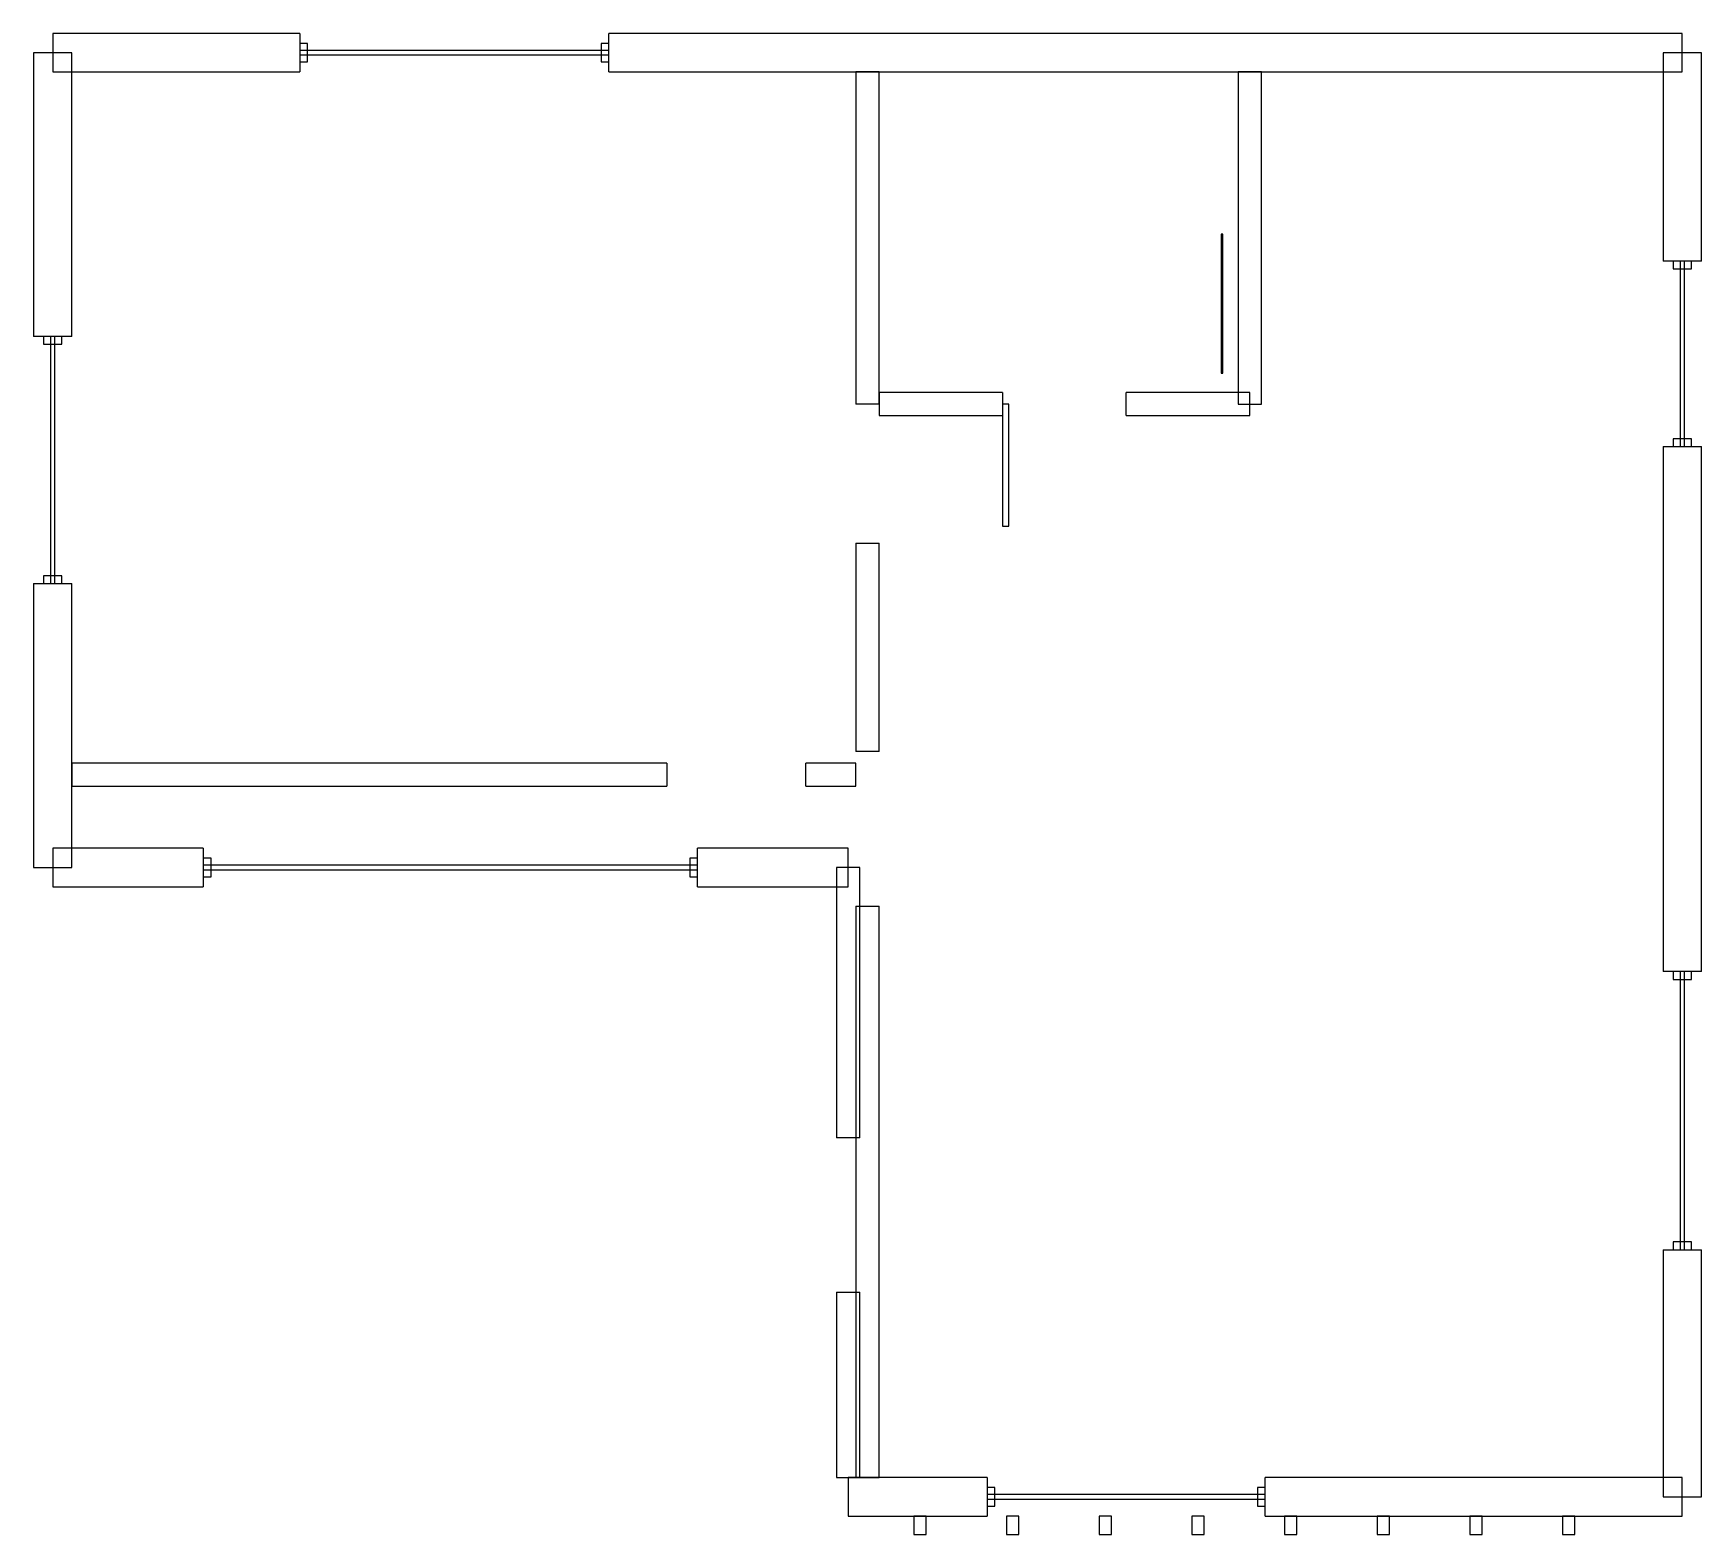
# Model space of a CAD drawing. Header units: millimetres. Extents: x 0 to 10800, y -120 to 9600.
import ezdxf

# ---------------------------------------------------------------- set-up
doc = ezdxf.new("R2010")
doc.units = ezdxf.units.MM
doc.layers.add('sheets', color=7, linetype='CONTINUOUS', lineweight=25, true_color=0x4f8cff)

msp = doc.modelspace()

# ---------------------------------------------------------------- linework, layer by layer
at = {"layer": 'sheets', "linetype": 'CONTINUOUS', "lineweight": 25, "true_color": 0x4f8cff}
for p, q in [((125, 9600), (125, 9350)), ((1725, 9600), (125, 9600)), ((1725, 9600), (1725, 9350)), ((1725, 9535), (1725, 9415)), ((1775, 9535), (1725, 9535)), ((1775, 9415), (1775, 9535)), ((3675, 9535), (3675, 9415)), ((3725, 9535), (3675, 9535)), ((3725, 9350), (3725, 9600)), ((10675, 9600), (3725, 9600)), ((3725, 9415), (3725, 9535)), ((10675, 9350), (10675, 9600)), ((0, 9475), (0, 7637.5)), ((250, 9475), (0, 9475)), ((250, 7637.5), (250, 9475)), ((1725, 9490), (1725, 9460)), ((3725, 9490), (1725, 9490)), ((1725, 9460), (3725, 9460)), ((1725, 9415), (1775, 9415)), ((3675, 9415), (3725, 9415)), ((3725, 9460), (3725, 9490)), ((10550, 9475), (10550, 8125)), ((10800, 9475), (10550, 9475)), ((10800, 8125), (10800, 9475)), ((125, 9350), (1725, 9350)), ((3725, 9350), (10675, 9350)), ((5325, 9350), (5325, 7200)), ((5475, 9350), (5325, 9350)), ((5475, 7200), (5475, 9350)), ((7800, 9350), (7800, 7200)), ((7950, 9350), (7800, 9350)), ((7950, 7200), (7950, 9350)), ((7690, 8300), (7690, 7400)), ((7700, 8300), (7690, 8300)), ((7700, 7400), (7700, 8300)), ((10800, 8125), (10550, 8125)), ((10615, 8125), (10615, 8075)), ((10735, 8125), (10615, 8125)), ((10660, 8125), (10660, 6925)), ((10690, 8125), (10660, 8125)), ((10690, 6925), (10690, 8125)), ((10735, 8075), (10735, 8125)), ((10615, 8075), (10735, 8075)), ((250, 7637.5), (0, 7637.5)), ((65, 7637.5), (65, 7587.5)), ((185, 7637.5), (65, 7637.5)), ((65, 7587.5), (185, 7587.5)), ((110, 7637.5), (110, 6037.5)), ((140, 7637.5), (110, 7637.5)), ((140, 6037.5), (140, 7637.5)), ((185, 7587.5), (185, 7637.5)), ((7690, 7400), (7700, 7400)), ((5475, 7275), (5475, 7125)), ((6275, 7275), (5475, 7275)), ((6275, 7275), (6275, 7125)), ((7075, 7125), (7075, 7275)), ((7875, 7275), (7075, 7275)), ((7875, 7125), (7875, 7275)), ((5475, 7200), (5325, 7200)), ((6275, 7200), (6275, 6410)), ((6315, 7200), (6275, 7200)), ((6315, 6410), (6315, 7200)), ((7800, 7200), (7950, 7200)), ((5475, 7125), (6275, 7125)), ((7075, 7125), (7875, 7125)), ((10550, 6925), (10550, 3525)), ((10550, 6925), (10800, 6925)), ((10615, 6975), (10615, 6925)), ((10735, 6975), (10615, 6975)), ((10615, 6925), (10735, 6925)), ((10660, 6925), (10690, 6925)), ((10735, 6925), (10735, 6975)), ((10800, 3525), (10800, 6925)), ((6275, 6410), (6315, 6410)), ((5325, 6300), (5325, 4950)), ((5325, 6300), (5475, 6300)), ((5475, 4950), (5475, 6300)), ((65, 6087.5), (65, 6037.5)), ((185, 6087.5), (65, 6087.5)), ((185, 6037.5), (185, 6087.5)), ((0, 6037.5), (0, 4200)), ((0, 6037.5), (250, 6037.5)), ((65, 6037.5), (185, 6037.5)), ((110, 6037.5), (140, 6037.5)), ((250, 4200), (250, 6037.5)), ((250, 4875), (250, 4725)), ((4100, 4875), (250, 4875)), ((4100, 4875), (4100, 4725)), ((5000, 4725), (5000, 4875)), ((5325, 4875), (5000, 4875)), ((5475, 4950), (5325, 4950)), ((5325, 4725), (5325, 4875)), ((250, 4725), (4100, 4725)), ((5000, 4725), (5325, 4725)), ((125, 4325), (125, 4075)), ((1100, 4325), (125, 4325)), ((1100, 4325), (1100, 4075)), ((4300, 4075), (4300, 4325)), ((5275, 4325), (4300, 4325)), ((5275, 4075), (5275, 4325)), ((1100, 4260), (1100, 4140)), ((1150, 4260), (1100, 4260)), ((1100, 4215), (1100, 4185)), ((4300, 4215), (1100, 4215)), ((1150, 4140), (1150, 4260)), ((4250, 4260), (4250, 4140)), ((4300, 4260), (4250, 4260)), ((4300, 4140), (4300, 4260)), ((4300, 4185), (4300, 4215)), ((0, 4200), (250, 4200)), ((1100, 4185), (4300, 4185)), ((1100, 4140), (1150, 4140)), ((4250, 4140), (4300, 4140)), ((5200, 4200), (5200, 2450)), ((5350, 4200), (5200, 4200)), ((5350, 2450), (5350, 4200)), ((125, 4075), (1100, 4075)), ((4300, 4075), (5275, 4075)), ((5325, 3950), (5325, 250)), ((5325, 3950), (5475, 3950)), ((5475, 250), (5475, 3950)), ((10800, 3525), (10550, 3525)), ((10615, 3525), (10615, 3475)), ((10735, 3525), (10615, 3525)), ((10615, 3475), (10735, 3475)), ((10660, 3525), (10660, 1725)), ((10690, 3525), (10660, 3525)), ((10690, 1725), (10690, 3525)), ((10735, 3475), (10735, 3525)), ((5350, 2450), (5200, 2450)), ((10615, 1775), (10615, 1725)), ((10735, 1775), (10615, 1775)), ((10735, 1725), (10735, 1775)), ((10550, 1725), (10550, 125)), ((10550, 1725), (10800, 1725)), ((10615, 1725), (10735, 1725)), ((10660, 1725), (10690, 1725)), ((10800, 125), (10800, 1725)), ((5200, 1450), (5200, 250)), ((5200, 1450), (5350, 1450)), ((5350, 250), (5350, 1450)), ((5200, 250), (5350, 250)), ((5275, 250), (5275, 0)), ((6175, 250), (5275, 250)), ((5325, 250), (5475, 250)), ((6175, 250), (6175, 0)), ((7975, 0), (7975, 250)), ((10675, 250), (7975, 250)), ((10675, 0), (10675, 250)), ((6175, 185), (6175, 65)), ((6225, 185), (6175, 185)), ((6175, 140), (6175, 110)), ((7975, 140), (6175, 140)), ((6175, 110), (7975, 110)), ((6225, 65), (6225, 185)), ((7925, 185), (7925, 65)), ((7975, 185), (7925, 185)), ((7975, 65), (7975, 185)), ((7975, 110), (7975, 140)), ((10550, 125), (10800, 125)), ((5275, 0), (6175, 0)), ((5700, 0), (5700, -120)), ((5780, 0), (5700, 0)), ((5780, -120), (5780, 0)), ((6175, 65), (6225, 65)), ((6300, 0), (6300, -120)), ((6380, 0), (6300, 0)), ((6380, -120), (6380, 0)), ((6900, 0), (6900, -120)), ((6980, 0), (6900, 0)), ((6980, -120), (6980, 0)), ((7500, 0), (7500, -120)), ((7580, 0), (7500, 0)), ((7580, -120), (7580, 0)), ((7925, 65), (7975, 65)), ((7975, 0), (10675, 0)), ((8100, 0), (8100, -120)), ((8180, 0), (8100, 0)), ((8180, -120), (8180, 0)), ((8700, 0), (8700, -120)), ((8780, 0), (8700, 0)), ((8780, -120), (8780, 0)), ((9300, 0), (9300, -120)), ((9380, 0), (9300, 0)), ((9380, -120), (9380, 0)), ((9900, 0), (9900, -120)), ((9980, 0), (9900, 0)), ((9980, -120), (9980, 0)), ((5700, -120), (5780, -120)), ((6300, -120), (6380, -120)), ((6900, -120), (6980, -120)), ((7500, -120), (7580, -120)), ((8100, -120), (8180, -120)), ((8700, -120), (8780, -120)), ((9300, -120), (9380, -120)), ((9900, -120), (9980, -120))]:
    msp.add_line(p, q, dxfattribs=at)

doc.saveas('drawing.dxf')
